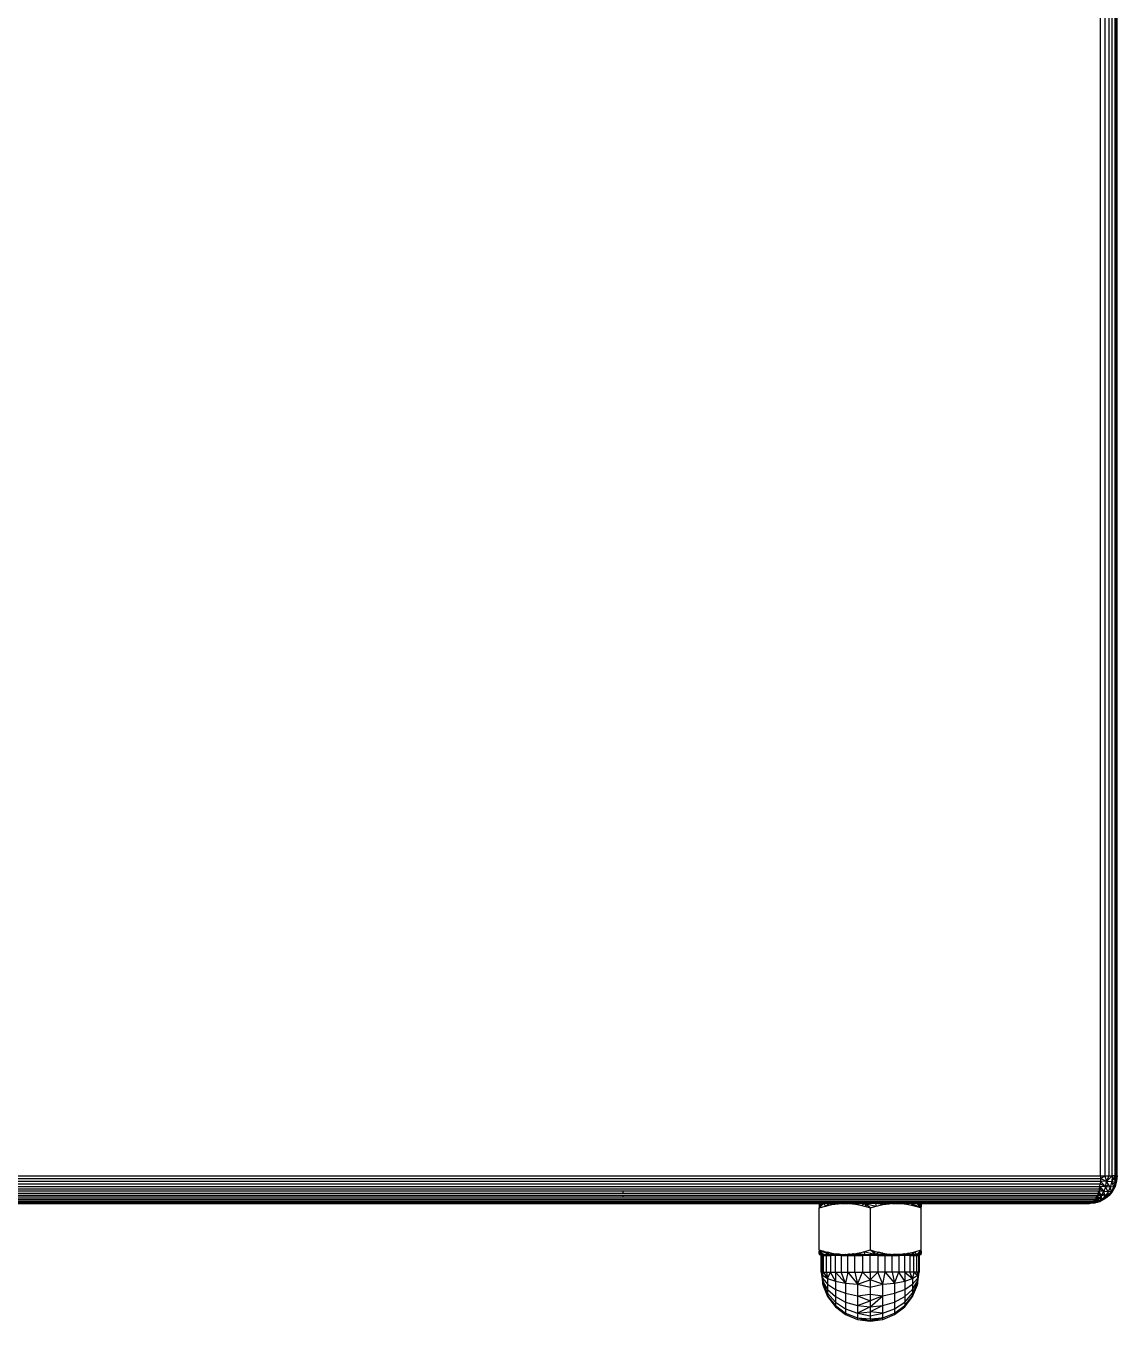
# Model space of a CAD drawing. Header units: millimetres. Extents: x 1918 to 7324, y -1954 to 2054.
# Drawn here: x 5746 to 5949.9, y -615.8 to -373.8 of the extents above; entities that cross this region are included whole.
import ezdxf

# ---------------------------------------------------------------- set-up
doc = ezdxf.new("R2010")
doc.units = ezdxf.units.MM

msp = doc.modelspace()

# ---------------------------------------------------------------- linework, layer by layer
for p, q in [((5946.79, -588.67), (5946.79, -135.34)), ((5947.59, -135.34), (5947.59, -588.67)), ((5948.33, -135.34), (5948.33, -588.67)), ((5948.97, -588.67), (5948.97, -343.5)), ((5949.45, -343.5), (5949.45, -588.67)), ((5949.76, -588.67), (5949.76, -343.5)), ((5949.87, -588.67), (5949.87, -347.6)), ((5552.94, -588.67), (5946.79, -588.67)), ((5552.95, -589.17), (5946.78, -589.17)), ((5552.98, -589.67), (5946.75, -589.67)), ((5553.03, -590.16), (5946.7, -590.16)), ((5946.63, -590.63), (5946.7, -590.16)), ((5946.75, -589.67), (5946.7, -590.16)), ((5947.67, -590.68), (5946.7, -590.16)), ((5946.78, -589.17), (5946.75, -589.67)), ((5947.86, -589.69), (5946.75, -589.67)), ((5946.75, -589.67), (5947.67, -590.68)), ((5946.78, -589.17), (5947.59, -588.67)), ((5946.79, -588.67), (5946.78, -589.17)), ((5947.86, -589.69), (5946.78, -589.17)), ((5946.79, -588.67), (5947.59, -588.67)), ((5947.59, -588.67), (5948.33, -588.67)), ((5947.59, -588.67), (5947.86, -589.69)), ((5947.67, -590.68), (5947.86, -589.69)), ((5947.67, -590.68), (5948.24, -590.24)), ((5948.97, -588.67), (5947.86, -589.69)), ((5948.33, -588.67), (5947.86, -589.69)), ((5948.87, -589.75), (5947.86, -589.69)), ((5948.24, -590.24), (5947.86, -589.69)), ((5948.6, -590.77), (5948.24, -590.24)), ((5948.33, -588.67), (5948.97, -588.67)), ((5948.87, -589.75), (5948.6, -590.77)), ((5948.97, -588.67), (5948.87, -589.75)), ((5949.22, -589.11), (5948.87, -589.75)), ((5948.87, -589.75), (5949.55, -589.69)), ((5949.08, -590.23), (5948.87, -589.75)), ((5949.45, -588.67), (5948.97, -588.67)), ((5949.08, -590.23), (5949.55, -589.69)), ((5949.27, -590.68), (5949.08, -590.23)), ((5949.45, -588.67), (5949.22, -589.11)), ((5949.22, -589.11), (5949.55, -589.69)), ((5949.55, -589.69), (5949.27, -590.68)), ((5949.27, -590.68), (5949.65, -590.16)), ((5949.45, -588.67), (5949.76, -588.67)), ((5949.45, -588.67), (5949.55, -589.69)), ((5949.65, -590.16), (5949.48, -590.63)), ((5949.55, -589.69), (5949.76, -588.67)), ((5949.55, -589.69), (5949.84, -589.17)), ((5949.55, -589.69), (5949.77, -589.67)), ((5949.61, -589.98), (5949.55, -589.69)), ((5949.77, -589.67), (5949.61, -589.98)), ((5949.65, -590.16), (5949.61, -589.98)), ((5949.77, -589.67), (5949.65, -590.16)), ((5949.87, -588.67), (5949.76, -588.67)), ((5949.84, -589.17), (5949.76, -588.67)), ((5949.84, -589.17), (5949.77, -589.67)), ((5949.87, -588.67), (5949.84, -589.17)), ((5553.1, -590.63), (5946.63, -590.63)), ((5553.19, -591.09), (5946.55, -591.09)), ((5857.56, -591.52), (5642.17, -591.52)), ((5857.56, -591.92), (5642.17, -591.92)), ((5857.56, -592.29), (5642.17, -592.29)), ((5857.56, -592.63), (5642.17, -592.63)), ((5857.56, -591.92), (5857.56, -591.52)), ((5946.44, -591.52), (5857.56, -591.52)), ((5946.32, -591.92), (5857.56, -591.92)), ((5857.56, -592.63), (5857.56, -592.29)), ((5946.19, -592.29), (5857.56, -592.29)), ((5946.04, -592.63), (5857.56, -592.63)), ((5945.88, -592.93), (5946.04, -592.63)), ((5946.04, -592.63), (5946.19, -592.29)), ((5946.04, -592.63), (5946.3, -592.55)), ((5946.04, -592.63), (5946.47, -592.97)), ((5946.32, -591.92), (5946.19, -592.29)), ((5946.97, -592.34), (5946.19, -592.29)), ((5946.19, -592.29), (5946.3, -592.55)), ((5946.3, -592.55), (5946.47, -592.97)), ((5946.32, -591.92), (5946.44, -591.52)), ((5946.32, -591.92), (5946.63, -591.81)), ((5946.97, -592.34), (5946.32, -591.92)), ((5946.55, -591.09), (5946.44, -591.52)), ((5947.37, -591.55), (5946.44, -591.52)), ((5946.63, -591.81), (5946.44, -591.52)), ((5946.47, -592.97), (5946.97, -592.34)), ((5946.47, -592.97), (5946.97, -592.74)), ((5946.55, -591.09), (5946.63, -590.63)), ((5946.55, -591.09), (5946.9, -590.96)), ((5946.55, -591.09), (5947.37, -591.55)), ((5947.67, -590.68), (5946.63, -590.63)), ((5946.63, -590.63), (5946.9, -590.96)), ((5946.97, -592.34), (5946.63, -591.81)), ((5946.9, -590.96), (5947.37, -591.55)), ((5946.97, -592.34), (5947.37, -591.55)), ((5946.97, -592.34), (5947.52, -592.03)), ((5947.63, -592.43), (5946.97, -592.34)), ((5946.97, -592.74), (5946.97, -592.34)), ((5947.63, -592.43), (5946.97, -593.04)), ((5946.97, -593.04), (5947.52, -592.72)), ((5946.97, -593.04), (5946.97, -592.74)), ((5947.67, -590.68), (5947.37, -591.55)), ((5948.19, -591.66), (5947.37, -591.55)), ((5947.52, -592.03), (5947.37, -591.55)), ((5947.42, -592.97), (5948.19, -592.34)), ((5948.08, -592.5), (5947.42, -592.97)), ((5947.99, -592.63), (5947.42, -592.97)), ((5947.42, -592.97), (5947.52, -592.72)), ((5947.63, -592.43), (5947.52, -592.03)), ((5947.52, -592.72), (5947.63, -592.43)), ((5947.99, -592.63), (5947.59, -592.93)), ((5948.19, -591.66), (5947.63, -592.43)), ((5947.63, -592.43), (5948.19, -592.02)), ((5948.19, -592.34), (5947.63, -592.43)), ((5948.19, -591.66), (5947.67, -590.68)), ((5948.6, -590.77), (5947.67, -590.68)), ((5948.37, -592.29), (5947.99, -592.63)), ((5947.99, -592.63), (5948.08, -592.5)), ((5948.37, -592.29), (5948.08, -592.5)), ((5948.08, -592.5), (5948.19, -592.34)), ((5948.6, -590.77), (5948.19, -591.66)), ((5948.19, -592.34), (5948.81, -591.55)), ((5948.81, -591.55), (5948.19, -591.66)), ((5948.19, -592.02), (5948.19, -591.66)), ((5948.19, -592.34), (5948.75, -591.77)), ((5948.19, -592.34), (5948.7, -591.92)), ((5948.19, -592.34), (5948.19, -592.02)), ((5948.19, -592.34), (5948.37, -592.29)), ((5948.7, -591.92), (5948.37, -592.29)), ((5949.27, -590.68), (5948.6, -590.77)), ((5948.81, -591.55), (5948.6, -590.77)), ((5949, -591.52), (5948.7, -591.92)), ((5948.7, -591.92), (5948.75, -591.77)), ((5948.75, -591.77), (5949, -591.52)), ((5948.75, -591.77), (5948.81, -591.55)), ((5948.81, -591.55), (5949.27, -590.68)), ((5949.26, -590.93), (5948.81, -591.55)), ((5949.26, -591.09), (5948.81, -591.55)), ((5948.81, -591.55), (5949, -591.52)), ((5949.26, -591.09), (5949, -591.52)), ((5949.48, -590.63), (5949.26, -591.09)), ((5949.48, -590.63), (5949.26, -590.93)), ((5949.26, -590.93), (5949.27, -590.68)), ((5949.26, -591.09), (5949.26, -590.93)), ((5949.27, -590.68), (5949.48, -590.63)), ((5642.17, -592.93), (5857.56, -592.93)), ((5857.56, -593.19), (5642.17, -593.19)), ((5642.17, -593.41), (5857.56, -593.41)), ((5642.17, -593.58), (5857.56, -593.58)), ((5642.17, -593.7), (5857.56, -593.7)), ((5642.17, -593.8), (5857.56, -593.8)), ((5857.56, -593.19), (5857.56, -592.93)), ((5857.56, -592.93), (5945.88, -592.93)), ((5945.71, -593.19), (5857.56, -593.19)), ((5857.56, -593.58), (5857.56, -593.41)), ((5857.56, -593.41), (5945.52, -593.41)), ((5857.56, -593.7), (5857.56, -593.58)), ((5857.56, -593.58), (5945.33, -593.58)), ((5857.56, -593.8), (5857.56, -593.7)), ((5857.56, -593.7), (5945.14, -593.7)), ((5857.56, -593.8), (5894.19, -593.8)), ((5894.19, -593.8), (5894.19, -593.82)), ((5894.4, -593.8), (5894.19, -593.9)), ((5894.4, -593.8), (5894.19, -593.82)), ((5894.4, -593.8), (5894.19, -593.8)), ((5894.4, -593.8), (5894.19, -594.03)), ((5894.4, -593.8), (5894.19, -594.2)), ((5895.01, -593.8), (5894.19, -594.2)), ((5895.01, -593.8), (5894.19, -594.41)), ((5895.01, -593.8), (5894.19, -594.65)), ((5894.19, -593.9), (5894.19, -593.82)), ((5894.19, -593.9), (5894.19, -594.03)), ((5894.19, -594.03), (5894.19, -594.2)), ((5894.19, -594.2), (5894.19, -594.41)), ((5894.19, -594.65), (5895.36, -594.3)), ((5894.19, -594.41), (5894.19, -594.65)), ((5894.19, -602.47), (5894.19, -594.65)), ((5895.01, -593.8), (5894.4, -593.8)), ((5896.01, -593.8), (5895.01, -593.8)), ((5895.01, -593.8), (5895.36, -594.3)), ((5895.36, -594.3), (5896.01, -593.8)), ((5895.36, -594.3), (5896.54, -594.03)), ((5897.34, -593.8), (5896.01, -593.8)), ((5896.54, -594.03), (5896.01, -593.8)), ((5897.34, -593.8), (5896.54, -594.03)), ((5896.54, -594.03), (5897.14, -593.93)), ((5897.34, -593.8), (5897.14, -593.93)), ((5897.14, -593.93), (5897.74, -593.86)), ((5897.34, -593.8), (5897.74, -593.86)), ((5897.85, -593.83), (5897.34, -593.8)), ((5897.74, -593.86), (5897.85, -593.83)), ((5897.85, -593.83), (5897.89, -593.82)), ((5897.85, -593.83), (5897.92, -593.83)), ((5897.89, -593.82), (5897.92, -593.8)), ((5897.92, -593.83), (5897.89, -593.82)), ((5897.92, -593.8), (5898.14, -593.8)), ((5897.92, -593.83), (5898.01, -593.84)), ((5898.01, -593.84), (5898.04, -593.83)), ((5898.14, -593.82), (5898.04, -593.83)), ((5898.14, -593.8), (5898.14, -593.82)), ((5898.22, -593.82), (5898.14, -593.82)), ((5898.22, -593.82), (5898.35, -593.81)), ((5898.35, -593.81), (5898.49, -593.8)), ((5898.49, -593.8), (5899.57, -593.8)), ((5899.68, -593.82), (5899.57, -593.8)), ((5899.68, -593.82), (5899.76, -593.82)), ((5899.76, -593.82), (5899.89, -593.84)), ((5899.96, -593.82), (5899.89, -593.84)), ((5899.96, -593.82), (5900.27, -593.8)), ((5900.16, -593.86), (5899.96, -593.82)), ((5900.27, -593.83), (5900.16, -593.86)), ((5900.44, -593.89), (5900.16, -593.86)), ((5900.27, -593.8), (5900.5, -593.82)), ((5900.27, -593.83), (5900.5, -593.82)), ((5900.44, -593.89), (5900.56, -593.9)), ((5900.5, -593.82), (5900.74, -593.81)), ((5900.74, -593.81), (5900.56, -593.9)), ((5900.56, -593.9), (5901.36, -594.03)), ((5900.77, -593.8), (5900.74, -593.81)), ((5902.72, -593.8), (5900.77, -593.8)), ((5900.77, -593.8), (5901.36, -594.03)), ((5900.77, -593.8), (5901.49, -594)), ((5901.36, -594.03), (5901.49, -594)), ((5901.36, -594.03), (5902.15, -594.2)), ((5901.49, -594), (5902.15, -594.2)), ((5902.72, -593.8), (5902.15, -594.2)), ((5902.15, -594.2), (5902.93, -594.4)), ((5904.71, -593.8), (5902.72, -593.8)), ((5903.71, -594.65), (5902.72, -593.8)), ((5902.72, -593.8), (5904.88, -594.3)), ((5902.72, -593.8), (5902.93, -594.4)), ((5902.93, -594.4), (5903.71, -594.65)), ((5903.71, -594.65), (5904.88, -594.3)), ((5903.71, -594.65), (5903.71, -602.47)), ((5904.71, -593.8), (5904.88, -594.3)), ((5906.07, -594.03), (5904.71, -593.8)), ((5906.63, -593.81), (5904.71, -593.8)), ((5904.88, -594.3), (5906.07, -594.03)), ((5906.07, -594.03), (5906.63, -593.81)), ((5906.07, -594.03), (5906.66, -593.93)), ((5906.63, -593.81), (5906.66, -593.81)), ((5906.66, -593.81), (5906.66, -593.93)), ((5906.93, -593.82), (5906.66, -593.81)), ((5906.66, -593.93), (5907.26, -593.86)), ((5906.93, -593.82), (5907.16, -593.8)), ((5906.93, -593.82), (5907.16, -593.83)), ((5907.16, -593.8), (5907.42, -593.82)), ((5907.16, -593.83), (5907.26, -593.86)), ((5907.26, -593.86), (5907.42, -593.82)), ((5907.42, -593.82), (5907.54, -593.84)), ((5907.6, -593.82), (5907.54, -593.84)), ((5907.67, -593.82), (5907.6, -593.82)), ((5907.75, -593.82), (5907.67, -593.82)), ((5907.75, -593.82), (5907.81, -593.8)), ((5907.81, -593.8), (5907.86, -593.8)), ((5907.86, -593.8), (5908.94, -593.8)), ((5908.94, -593.8), (5909.08, -593.81)), ((5909.08, -593.81), (5909.14, -593.82)), ((5909.14, -593.82), (5909.28, -593.82)), ((5909.5, -593.8), (5909.28, -593.82)), ((5909.28, -593.82), (5909.29, -593.8)), ((5909.28, -593.82), (5910.09, -593.9)), ((5909.29, -593.8), (5909.5, -593.8)), ((5909.5, -593.8), (5909.54, -593.81)), ((5910.09, -593.8), (5909.54, -593.81)), ((5910.88, -594.03), (5910.09, -593.8)), ((5911.42, -593.8), (5910.09, -593.8)), ((5910.09, -593.8), (5910.09, -593.9)), ((5910.09, -593.8), (5910.93, -594.01)), ((5910.09, -593.9), (5910.88, -594.03)), ((5910.88, -594.03), (5910.93, -594.01)), ((5910.88, -594.03), (5911.67, -594.19)), ((5910.93, -594.01), (5911.67, -594.19)), ((5912.42, -593.8), (5911.42, -593.8)), ((5911.42, -593.8), (5911.67, -594.19)), ((5911.42, -593.8), (5912.46, -594.4)), ((5913.24, -594.65), (5911.42, -593.8)), ((5911.67, -594.19), (5912.46, -594.4)), ((5913.03, -593.8), (5912.42, -593.8)), ((5912.42, -593.8), (5913.24, -594.2)), ((5913.24, -594.65), (5912.42, -593.8)), ((5912.42, -593.8), (5913.24, -594.41)), ((5913.14, -594), (5912.42, -593.8)), ((5912.46, -594.4), (5913.24, -594.65)), ((5913.24, -593.8), (5913.03, -593.8)), ((5913.03, -593.8), (5913.24, -593.82)), ((5913.03, -593.8), (5913.24, -593.9)), ((5913.24, -594.03), (5913.03, -593.8)), ((5913.14, -594), (5913.24, -594.2)), ((5913.24, -594.03), (5913.14, -594)), ((5913.24, -593.82), (5913.24, -593.8)), ((5913.24, -593.8), (5944.74, -593.8)), ((5913.24, -593.82), (5913.24, -593.9)), ((5913.24, -594.03), (5913.24, -593.9)), ((5913.24, -594.03), (5913.24, -594.2)), ((5913.24, -594.2), (5913.24, -594.41)), ((5913.24, -594.65), (5913.24, -594.41)), ((5913.24, -602.47), (5913.24, -594.65)), ((5944.74, -593.8), (5944.84, -593.77)), ((5944.94, -593.77), (5944.84, -593.77)), ((5944.97, -593.76), (5944.94, -593.77)), ((5945.34, -593.7), (5944.97, -593.76)), ((5944.97, -593.76), (5945.14, -593.7)), ((5945.24, -593.77), (5944.97, -593.76)), ((5945.14, -593.7), (5945.33, -593.58)), ((5945.14, -593.7), (5945.34, -593.7)), ((5945.51, -593.71), (5945.24, -593.77)), ((5945.33, -593.58), (5945.52, -593.41)), ((5945.33, -593.58), (5945.93, -593.43)), ((5945.34, -593.7), (5945.33, -593.58)), ((5945.34, -593.7), (5945.93, -593.43)), ((5945.34, -593.7), (5945.64, -593.63)), ((5945.34, -593.7), (5945.51, -593.71)), ((5946.26, -593.46), (5945.51, -593.71)), ((5945.51, -593.71), (5945.91, -593.61)), ((5945.51, -593.71), (5945.64, -593.63)), ((5945.51, -593.71), (5945.67, -593.7)), ((5945.52, -593.41), (5945.71, -593.19)), ((5945.52, -593.41), (5945.93, -593.43)), ((5945.64, -593.63), (5945.93, -593.43)), ((5945.64, -593.63), (5946.26, -593.46)), ((5945.67, -593.7), (5945.74, -593.7)), ((5945.88, -592.93), (5945.71, -593.19)), ((5945.71, -593.19), (5945.93, -593.43)), ((5946.58, -593.43), (5945.74, -593.7)), ((5946.23, -593.58), (5945.74, -593.7)), ((5945.74, -593.7), (5945.91, -593.61)), ((5945.88, -592.93), (5946.47, -592.97)), ((5945.88, -592.93), (5945.9, -593.14)), ((5946.47, -592.97), (5945.9, -593.14)), ((5945.9, -593.14), (5945.93, -593.43)), ((5945.91, -593.61), (5946.58, -593.43)), ((5945.91, -593.61), (5946.26, -593.46)), ((5945.93, -593.43), (5946.47, -592.97)), ((5945.93, -593.43), (5946.34, -593.27)), ((5945.93, -593.43), (5946.26, -593.46)), ((5946.23, -593.58), (5946.58, -593.43)), ((5946.97, -593.04), (5946.26, -593.46)), ((5946.26, -593.46), (5946.76, -593.25)), ((5946.26, -593.46), (5946.34, -593.27)), ((5946.26, -593.46), (5946.58, -593.43)), ((5946.34, -593.27), (5946.47, -592.97)), ((5946.97, -593.04), (5946.47, -592.97)), ((5947.42, -592.97), (5946.58, -593.43)), ((5947.3, -593.07), (5946.58, -593.43)), ((5947.16, -593.19), (5946.58, -593.43)), ((5946.58, -593.43), (5946.76, -593.25)), ((5946.58, -593.43), (5946.7, -593.41)), ((5947.16, -593.19), (5946.7, -593.41)), ((5946.76, -593.25), (5947.42, -592.97)), ((5946.76, -593.25), (5946.97, -593.04)), ((5946.97, -593.04), (5947.42, -592.97)), ((5947.59, -592.93), (5947.16, -593.19)), ((5947.3, -593.07), (5947.16, -593.19)), ((5947.59, -592.93), (5947.3, -593.07)), ((5947.42, -592.97), (5947.3, -593.07)), ((5947.42, -592.97), (5947.59, -592.93)), ((5894.19, -602.47), (5894.19, -602.72)), ((5895.01, -603.32), (5894.19, -602.47)), ((5894.19, -602.47), (5896.01, -603.32)), ((5894.19, -602.47), (5894.97, -602.72)), ((5895.01, -603.32), (5894.19, -602.72)), ((5894.19, -602.92), (5894.19, -602.72)), ((5895.01, -603.32), (5894.19, -602.92)), ((5894.19, -603.1), (5894.19, -602.92)), ((5894.19, -603.1), (5894.19, -603.22)), ((5894.41, -603.33), (5894.19, -603.1)), ((5894.19, -603.1), (5895.01, -603.32)), ((5894.19, -603.22), (5894.19, -603.3)), ((5894.41, -603.33), (5894.19, -603.22)), ((5894.19, -603.3), (5894.19, -603.32)), ((5894.41, -603.33), (5894.19, -603.3)), ((5894.19, -603.32), (5894.41, -603.33)), ((5894.45, -603.32), (5894.41, -603.33)), ((5894.45, -603.32), (5894.5, -603.38)), ((5894.45, -603.32), (5894.49, -603.32)), ((5894.55, -603.33), (5894.49, -603.32)), ((5894.5, -603.38), (5894.82, -603.38)), ((5894.5, -603.38), (5894.53, -603.42)), ((5894.5, -603.38), (5894.84, -603.41)), ((5894.53, -603.42), (5894.84, -603.41)), ((5894.53, -603.42), (5894.86, -603.45)), ((5894.53, -603.42), (5894.55, -603.47)), ((5894.55, -603.33), (5894.69, -603.33)), ((5894.55, -603.47), (5894.86, -603.45)), ((5894.55, -603.47), (5894.57, -603.5)), ((5894.55, -606.62), (5894.57, -603.5)), ((5894.67, -606.62), (5894.57, -603.5)), ((5894.67, -603.5), (5894.57, -603.5)), ((5894.67, -603.5), (5894.7, -603.49)), ((5894.67, -603.5), (5894.67, -606.62)), ((5894.69, -603.33), (5894.74, -603.33)), ((5894.86, -603.45), (5894.7, -603.49)), ((5894.7, -603.49), (5895, -603.5)), ((5894.78, -603.35), (5894.74, -603.33)), ((5894.83, -603.32), (5894.78, -603.35)), ((5894.82, -603.38), (5894.78, -603.35)), ((5895.74, -603.38), (5894.82, -603.38)), ((5894.84, -603.41), (5894.82, -603.38)), ((5894.83, -603.32), (5895.01, -603.32)), ((5895.76, -603.41), (5894.84, -603.41)), ((5894.86, -603.45), (5894.84, -603.41)), ((5894.86, -603.45), (5895.78, -603.45)), ((5894.86, -603.45), (5895.57, -603.5)), ((5895, -603.5), (5894.86, -603.45)), ((5896.01, -603.32), (5894.97, -602.72)), ((5894.97, -602.72), (5895.75, -602.93)), ((5895, -606.62), (5895, -603.5)), ((5895.1, -603.5), (5895, -603.5)), ((5895.01, -603.32), (5895.61, -603.32)), ((5895.1, -603.5), (5895.57, -603.5)), ((5895.55, -606.62), (5895.57, -603.5)), ((5895.57, -603.5), (5895.78, -603.45)), ((5895.57, -603.5), (5896.3, -603.5)), ((5895.61, -603.32), (5895.67, -603.33)), ((5895.7, -603.35), (5895.67, -603.33)), ((5895.7, -603.35), (5896.01, -603.32)), ((5895.74, -603.38), (5895.7, -603.35)), ((5897.2, -603.38), (5895.74, -603.38)), ((5895.76, -603.41), (5895.74, -603.38)), ((5895.75, -602.93), (5896.54, -603.09)), ((5897.34, -603.32), (5895.75, -602.93)), ((5896.01, -603.32), (5895.75, -602.93)), ((5895.76, -603.41), (5897.22, -603.41)), ((5895.78, -603.45), (5895.76, -603.41)), ((5895.78, -603.45), (5897.23, -603.45)), ((5896.3, -603.5), (5895.78, -603.45)), ((5895.78, -603.45), (5896.67, -603.48)), ((5896.01, -603.32), (5896.16, -603.32)), ((5896.55, -603.33), (5896.16, -603.32)), ((5896.3, -603.5), (5896.67, -603.48)), ((5896.3, -603.5), (5896.3, -606.62)), ((5896.54, -603.09), (5897.34, -603.32)), ((5896.54, -603.09), (5897.34, -603.22)), ((5896.55, -603.33), (5897.11, -603.32)), ((5896.67, -603.48), (5897.23, -603.45)), ((5896.67, -603.48), (5897.24, -603.5)), ((5897.14, -603.33), (5897.11, -603.32)), ((5897.17, -603.35), (5897.14, -603.33)), ((5897.17, -603.35), (5897.34, -603.32)), ((5897.2, -603.38), (5897.17, -603.35)), ((5897.2, -603.38), (5899.11, -603.38)), ((5897.22, -603.41), (5897.2, -603.38)), ((5899.12, -603.41), (5897.22, -603.41)), ((5897.23, -603.45), (5897.22, -603.41)), ((5897.23, -603.45), (5899.13, -603.45)), ((5897.24, -603.5), (5897.23, -603.45)), ((5897.93, -603.48), (5897.23, -603.45)), ((5897.24, -603.5), (5897.93, -603.48)), ((5897.24, -606.62), (5897.24, -603.5)), ((5897.34, -603.32), (5897.34, -603.22)), ((5897.34, -603.22), (5897.46, -603.23)), ((5897.34, -603.32), (5897.74, -603.26)), ((5897.34, -603.32), (5898.01, -603.28)), ((5897.34, -603.32), (5898.23, -603.32)), ((5897.74, -603.26), (5897.46, -603.23)), ((5898.01, -603.28), (5897.74, -603.26)), ((5899.13, -603.45), (5897.93, -603.48)), ((5898.33, -603.5), (5897.93, -603.48)), ((5898.01, -603.28), (5898.14, -603.3)), ((5898.14, -603.3), (5898.23, -603.32)), ((5898.23, -603.32), (5898.95, -603.32)), ((5898.33, -603.5), (5899.13, -603.45)), ((5898.33, -603.5), (5898.33, -606.62)), ((5898.33, -603.5), (5899.56, -603.5)), ((5898.95, -603.32), (5899.07, -603.33)), ((5899.09, -603.35), (5899.07, -603.33)), ((5899.09, -603.35), (5899.48, -603.32)), ((5899.11, -603.38), (5899.09, -603.35)), ((5901.33, -603.38), (5899.11, -603.38)), ((5899.12, -603.41), (5899.11, -603.38)), ((5899.12, -603.41), (5901.34, -603.41)), ((5899.13, -603.45), (5899.12, -603.41)), ((5899.13, -603.45), (5901.34, -603.45)), ((5899.56, -603.5), (5899.13, -603.45)), ((5899.56, -603.31), (5899.48, -603.32)), ((5899.68, -603.3), (5899.56, -603.31)), ((5899.56, -606.62), (5899.56, -603.5)), ((5899.56, -603.5), (5900.88, -603.5)), ((5899.76, -603.3), (5899.68, -603.3)), ((5899.89, -603.28), (5899.76, -603.3)), ((5899.89, -603.28), (5900.16, -603.26)), ((5900.77, -603.32), (5899.89, -603.28)), ((5900.16, -603.26), (5900.44, -603.23)), ((5900.77, -603.32), (5900.16, -603.26)), ((5900.56, -603.22), (5900.44, -603.23)), ((5900.64, -603.21), (5900.56, -603.22)), ((5900.77, -603.32), (5900.56, -603.22)), ((5900.64, -603.21), (5900.76, -603.19)), ((5900.76, -603.19), (5901.36, -603.09)), ((5900.77, -603.32), (5900.76, -603.19)), ((5900.77, -603.32), (5900.83, -603.32)), ((5900.83, -603.32), (5901.36, -603.09)), ((5901.31, -603.33), (5900.83, -603.32)), ((5900.88, -603.5), (5901.34, -603.45)), ((5900.88, -606.62), (5900.88, -603.5)), ((5900.88, -603.5), (5902.28, -603.5)), ((5902.25, -603.32), (5901.31, -603.33)), ((5901.33, -603.38), (5901.31, -603.33)), ((5903.71, -603.38), (5901.33, -603.38)), ((5901.34, -603.41), (5901.33, -603.38)), ((5901.34, -603.41), (5903.71, -603.41)), ((5901.34, -603.45), (5901.34, -603.41)), ((5901.34, -603.45), (5903.71, -603.45)), ((5902.28, -603.5), (5901.34, -603.45)), ((5901.34, -603.45), (5902.82, -603.48)), ((5901.36, -603.09), (5902.54, -602.82)), ((5901.36, -603.09), (5902.72, -603.32)), ((5902.25, -603.32), (5902.72, -603.32)), ((5902.28, -603.5), (5902.82, -603.48)), ((5902.28, -603.5), (5902.28, -606.62)), ((5902.54, -602.82), (5903.71, -602.47)), ((5902.54, -602.82), (5902.72, -603.32)), ((5904.62, -603.33), (5902.54, -602.82)), ((5902.72, -603.32), (5903.71, -603.35)), ((5902.82, -603.48), (5903.71, -603.45)), ((5902.82, -603.48), (5903.71, -603.5)), ((5904.71, -603.32), (5903.71, -602.47)), ((5903.71, -602.47), (5904.49, -602.72)), ((5904.62, -603.33), (5903.71, -603.35)), ((5903.71, -603.38), (5903.71, -603.35)), ((5906.1, -603.38), (5903.71, -603.38)), ((5903.71, -603.41), (5903.71, -603.38)), ((5903.71, -603.41), (5906.09, -603.41)), ((5903.71, -603.45), (5903.71, -603.41)), ((5903.71, -603.45), (5906.09, -603.45)), ((5903.71, -603.5), (5903.71, -603.45)), ((5904.61, -603.48), (5903.71, -603.45)), ((5903.71, -603.5), (5904.61, -603.48)), ((5903.71, -606.62), (5903.71, -603.5)), ((5904.71, -603.32), (5904.49, -602.72)), ((5904.49, -602.72), (5905.28, -602.92)), ((5906.09, -603.45), (5904.61, -603.48)), ((5905.15, -603.5), (5904.61, -603.48)), ((5904.71, -603.32), (5904.62, -603.33)), ((5904.71, -603.32), (5905.28, -602.92)), ((5904.71, -603.32), (5904.99, -603.32)), ((5904.99, -603.32), (5905.17, -603.32)), ((5905.15, -603.5), (5906.09, -603.45)), ((5905.15, -603.5), (5905.15, -606.62)), ((5905.15, -603.5), (5906.54, -603.5)), ((5906.12, -603.33), (5905.17, -603.32)), ((5905.28, -602.92), (5906.07, -603.09)), ((5905.94, -603.12), (5905.28, -602.92)), ((5906.07, -603.09), (5905.94, -603.12)), ((5906.55, -603.32), (5905.94, -603.12)), ((5906.07, -603.09), (5906.87, -603.22)), ((5906.07, -603.09), (5906.55, -603.32)), ((5906.09, -603.41), (5906.1, -603.38)), ((5908.31, -603.41), (5906.09, -603.41)), ((5906.09, -603.45), (5906.09, -603.41)), ((5906.09, -603.45), (5908.3, -603.45)), ((5906.54, -603.5), (5906.09, -603.45)), ((5906.1, -603.38), (5906.12, -603.33)), ((5908.32, -603.37), (5906.1, -603.38)), ((5906.12, -603.33), (5906.24, -603.33)), ((5906.55, -603.32), (5906.24, -603.33)), ((5906.54, -606.62), (5906.54, -603.5)), ((5906.54, -603.5), (5907.87, -603.5)), ((5906.6, -603.32), (5906.55, -603.32)), ((5906.6, -603.32), (5906.66, -603.32)), ((5906.66, -603.32), (5906.87, -603.22)), ((5906.66, -603.32), (5907.67, -603.3)), ((5906.66, -603.32), (5907.95, -603.32)), ((5906.87, -603.22), (5907.67, -603.3)), ((5907.67, -603.3), (5907.95, -603.32)), ((5907.87, -603.5), (5908.3, -603.45)), ((5907.87, -606.62), (5907.87, -603.5)), ((5907.87, -603.5), (5909.1, -603.5)), ((5908.34, -603.35), (5907.95, -603.32)), ((5908.3, -603.45), (5908.31, -603.41)), ((5908.3, -603.45), (5910.19, -603.45)), ((5909.1, -603.5), (5908.3, -603.45)), ((5908.3, -603.45), (5909.5, -603.48)), ((5908.31, -603.41), (5908.32, -603.37)), ((5910.21, -603.41), (5908.31, -603.41)), ((5908.32, -603.37), (5908.34, -603.35)), ((5910.23, -603.37), (5908.32, -603.37)), ((5908.34, -603.35), (5908.36, -603.33)), ((5908.48, -603.32), (5908.36, -603.33)), ((5908.48, -603.32), (5909.08, -603.31)), ((5909.08, -603.31), (5909.2, -603.32)), ((5909.1, -603.5), (5909.5, -603.48)), ((5909.1, -603.5), (5909.1, -606.62)), ((5909.2, -603.32), (5909.69, -603.26)), ((5909.2, -603.32), (5909.6, -603.33)), ((5909.5, -603.48), (5910.19, -603.45)), ((5909.5, -603.48), (5910.19, -603.5)), ((5909.6, -603.33), (5910.09, -603.32)), ((5909.69, -603.26), (5909.96, -603.23)), ((5910.09, -603.32), (5909.69, -603.26)), ((5910.09, -603.22), (5909.96, -603.23)), ((5910.89, -603.09), (5910.09, -603.32)), ((5910.09, -603.32), (5910.29, -603.19)), ((5910.17, -603.21), (5910.09, -603.22)), ((5910.09, -603.32), (5910.09, -603.22)), ((5910.09, -603.32), (5910.25, -603.35)), ((5910.17, -603.21), (5910.29, -603.19)), ((5910.19, -603.45), (5910.21, -603.41)), ((5910.19, -603.45), (5911.65, -603.45)), ((5910.19, -603.5), (5910.19, -603.45)), ((5910.76, -603.48), (5910.19, -603.45)), ((5910.19, -603.5), (5910.76, -603.48)), ((5910.19, -606.62), (5910.19, -603.5)), ((5910.21, -603.41), (5910.23, -603.37)), ((5911.67, -603.41), (5910.21, -603.41)), ((5910.23, -603.37), (5910.25, -603.35)), ((5910.23, -603.37), (5911.69, -603.37)), ((5910.25, -603.35), (5910.31, -603.32)), ((5910.25, -603.35), (5910.28, -603.33)), ((5910.28, -603.33), (5910.31, -603.32)), ((5910.29, -603.19), (5910.89, -603.09)), ((5910.88, -603.33), (5910.31, -603.32)), ((5911.65, -603.45), (5910.76, -603.48)), ((5911.12, -603.5), (5910.76, -603.48)), ((5911.27, -603.32), (5910.88, -603.33)), ((5910.89, -603.09), (5912.07, -602.82)), ((5910.89, -603.09), (5911.42, -603.32)), ((5911.12, -603.5), (5911.65, -603.45)), ((5911.12, -603.5), (5911.12, -606.62)), ((5911.12, -603.5), (5911.88, -603.5)), ((5911.42, -603.32), (5911.27, -603.32)), ((5911.42, -603.32), (5912.07, -602.82)), ((5911.42, -603.32), (5911.72, -603.35)), ((5911.65, -603.45), (5911.67, -603.41)), ((5911.65, -603.45), (5912.57, -603.45)), ((5911.88, -603.5), (5911.65, -603.45)), ((5911.67, -603.41), (5911.69, -603.37)), ((5912.58, -603.41), (5911.67, -603.41)), ((5911.69, -603.37), (5911.72, -603.35)), ((5911.69, -603.37), (5912.61, -603.37)), ((5911.72, -603.35), (5911.76, -603.33)), ((5912.03, -603.32), (5911.76, -603.33)), ((5911.88, -606.62), (5911.88, -603.5)), ((5911.88, -603.5), (5912.43, -603.5)), ((5912.03, -603.32), (5912.42, -603.32)), ((5912.07, -602.82), (5913.24, -602.47)), ((5912.42, -603.32), (5912.07, -602.82)), ((5913.24, -602.47), (5912.42, -603.32)), ((5912.42, -603.32), (5913.24, -602.72)), ((5912.42, -603.32), (5913.24, -602.92)), ((5912.42, -603.32), (5912.59, -603.32)), ((5912.43, -603.5), (5912.57, -603.45)), ((5912.43, -606.62), (5912.43, -603.5)), ((5912.43, -603.5), (5912.76, -603.5)), ((5912.57, -603.45), (5912.58, -603.41)), ((5912.89, -603.42), (5912.57, -603.45)), ((5912.76, -603.5), (5912.57, -603.45)), ((5912.88, -603.47), (5912.57, -603.45)), ((5912.58, -603.41), (5912.61, -603.37)), ((5912.92, -603.37), (5912.58, -603.41)), ((5912.89, -603.42), (5912.58, -603.41)), ((5912.65, -603.35), (5912.59, -603.32)), ((5912.61, -603.37), (5912.65, -603.35)), ((5912.61, -603.37), (5912.92, -603.37)), ((5912.65, -603.35), (5912.69, -603.33)), ((5912.93, -603.32), (5912.69, -603.33)), ((5912.92, -603.37), (5912.69, -603.33)), ((5912.76, -603.5), (5912.88, -603.47)), ((5912.76, -603.5), (5912.76, -606.62)), ((5912.88, -603.47), (5912.87, -606.62)), ((5912.88, -603.47), (5912.89, -603.42)), ((5912.89, -603.42), (5912.92, -603.37)), ((5912.92, -603.37), (5913, -603.33)), ((5913, -603.33), (5912.93, -603.32)), ((5913, -603.33), (5913.05, -603.32)), ((5913.05, -603.32), (5913.24, -602.92)), ((5913.24, -603.09), (5913.05, -603.32)), ((5913.05, -603.32), (5913.24, -603.22)), ((5913.05, -603.32), (5913.24, -603.3)), ((5913.05, -603.32), (5913.24, -603.32)), ((5913.24, -602.72), (5913.24, -602.47)), ((5913.24, -602.72), (5913.24, -602.92)), ((5913.24, -602.92), (5913.24, -603.09)), ((5913.24, -603.22), (5913.24, -603.09)), ((5913.24, -603.3), (5913.24, -603.22)), ((5913.24, -603.32), (5913.24, -603.3)), ((5894.55, -606.62), (5894.87, -608.91)), ((5894.55, -606.62), (5894.87, -608.67)), ((5894.55, -606.62), (5894.87, -608.3)), ((5894.55, -606.62), (5894.87, -607.81)), ((5894.55, -606.62), (5894.87, -607.23)), ((5894.55, -606.62), (5894.67, -606.62)), ((5894.67, -606.62), (5895, -606.62)), ((5894.87, -607.23), (5894.67, -606.62)), ((5894.87, -607.23), (5895, -606.62)), ((5894.87, -607.81), (5894.87, -607.23)), ((5894.87, -607.23), (5895.78, -607.81)), ((5895, -606.62), (5895.78, -607.81)), ((5895, -606.62), (5895.55, -606.62)), ((5895.55, -606.62), (5895.78, -607.81)), ((5895.55, -606.62), (5896.3, -606.62)), ((5895.78, -607.81), (5896.3, -606.62)), ((5896.3, -606.62), (5897.24, -606.62)), ((5897.24, -608.3), (5896.3, -606.62)), ((5897.24, -606.62), (5897.24, -608.3)), ((5897.24, -606.62), (5899.13, -608.67)), ((5897.24, -606.62), (5898.33, -606.62)), ((5898.33, -606.62), (5899.56, -606.62)), ((5899.13, -608.67), (5898.33, -606.62)), ((5899.56, -606.62), (5899.13, -608.67)), ((5899.56, -606.62), (5901.34, -608.91)), ((5899.56, -606.62), (5900.88, -606.62)), ((5900.88, -606.62), (5901.34, -608.91)), ((5900.88, -606.62), (5902.28, -606.62)), ((5901.34, -608.91), (5902.28, -606.62)), ((5902.28, -606.62), (5903.71, -608.05)), ((5902.28, -606.62), (5903.71, -606.62)), ((5903.71, -606.62), (5903.71, -608.05)), ((5905.15, -606.62), (5903.71, -606.62)), ((5903.71, -608.05), (5905.15, -606.62)), ((5906.54, -606.62), (5905.15, -606.62)), ((5906.08, -608.91), (5905.15, -606.62)), ((5906.08, -608.91), (5906.54, -606.62)), ((5907.87, -606.62), (5906.54, -606.62)), ((5906.54, -606.62), (5908.29, -608.67)), ((5909.1, -606.62), (5907.87, -606.62)), ((5907.87, -606.62), (5908.29, -608.67)), ((5908.29, -608.67), (5909.1, -606.62)), ((5910.19, -606.62), (5909.1, -606.62)), ((5910.19, -608.3), (5909.1, -606.62)), ((5911.12, -606.62), (5910.19, -606.62)), ((5910.19, -606.62), (5910.19, -608.3)), ((5910.19, -606.62), (5911.65, -607.81)), ((5911.88, -606.62), (5911.12, -606.62)), ((5911.65, -607.81), (5911.12, -606.62)), ((5911.88, -606.62), (5911.65, -607.81)), ((5911.65, -607.81), (5912.56, -607.23)), ((5912.43, -606.62), (5911.88, -606.62)), ((5911.88, -606.62), (5912.56, -607.23)), ((5912.76, -606.62), (5912.43, -606.62)), ((5912.43, -606.62), (5912.56, -607.23)), ((5912.56, -608.91), (5912.87, -606.62)), ((5912.56, -608.67), (5912.87, -606.62)), ((5912.56, -608.3), (5912.87, -606.62)), ((5912.56, -607.81), (5912.87, -606.62)), ((5912.56, -607.23), (5912.87, -606.62)), ((5912.56, -607.23), (5912.76, -606.62)), ((5912.56, -607.23), (5912.56, -607.81)), ((5912.87, -606.62), (5912.76, -606.62)), ((5894.87, -608.3), (5894.87, -607.81)), ((5894.87, -607.81), (5895.78, -608.91)), ((5894.87, -608.67), (5894.87, -608.3)), ((5894.87, -608.3), (5895.78, -609.86)), ((5894.87, -608.91), (5894.87, -608.67)), ((5894.87, -608.67), (5895.78, -610.59)), ((5894.87, -608.91), (5894.87, -608.99)), ((5894.87, -608.91), (5895.78, -611.04)), ((5894.87, -608.99), (5895.78, -611.2)), ((5895.78, -607.81), (5895.78, -608.91)), ((5895.78, -607.81), (5897.24, -608.3)), ((5895.78, -608.91), (5895.78, -609.86)), ((5895.78, -608.91), (5897.24, -609.86)), ((5897.24, -608.3), (5897.24, -609.86)), ((5897.24, -608.3), (5899.13, -608.67)), ((5899.13, -608.67), (5899.13, -610.59)), ((5899.13, -608.67), (5901.34, -608.91)), ((5901.34, -608.91), (5903.71, -608.05)), ((5901.34, -608.91), (5901.34, -611.04)), ((5901.34, -608.91), (5903.71, -609.45)), ((5903.71, -608.05), (5903.71, -609.45)), ((5906.08, -608.91), (5903.71, -608.05)), ((5903.71, -609.45), (5906.08, -608.91)), ((5903.71, -609.45), (5903.71, -610.78)), ((5906.08, -608.91), (5908.29, -608.67)), ((5906.08, -611.04), (5906.08, -608.91)), ((5908.29, -608.67), (5910.19, -608.3)), ((5908.29, -608.67), (5908.29, -610.59)), ((5910.19, -608.3), (5911.65, -607.81)), ((5910.19, -608.3), (5910.19, -609.86)), ((5910.19, -609.86), (5911.65, -608.91)), ((5911.65, -607.81), (5911.65, -608.91)), ((5911.65, -608.91), (5912.56, -607.81)), ((5911.65, -609.86), (5912.56, -608.3)), ((5911.65, -610.59), (5912.56, -608.67)), ((5911.65, -608.91), (5911.65, -609.86)), ((5911.65, -611.04), (5912.56, -608.91)), ((5911.65, -611.2), (5912.56, -608.99)), ((5912.56, -607.81), (5912.56, -608.3)), ((5912.56, -608.3), (5912.56, -608.67)), ((5912.56, -608.67), (5912.56, -608.91)), ((5912.56, -608.99), (5912.56, -608.91)), ((5895.78, -609.86), (5895.78, -610.59)), ((5895.78, -609.86), (5897.24, -611.2)), ((5895.78, -610.59), (5895.78, -611.04)), ((5895.78, -610.59), (5897.24, -612.23)), ((5895.78, -611.04), (5895.78, -611.2)), ((5895.78, -611.04), (5897.24, -612.88)), ((5895.78, -611.2), (5897.24, -613.1)), ((5897.24, -609.86), (5897.24, -611.2)), ((5897.24, -609.86), (5899.13, -610.59)), ((5897.24, -611.2), (5897.24, -612.23)), ((5897.24, -611.2), (5899.13, -612.23)), ((5899.13, -610.59), (5899.13, -612.23)), ((5899.13, -610.59), (5901.34, -611.04)), ((5901.34, -611.04), (5903.71, -610.78)), ((5901.34, -611.04), (5901.34, -612.88)), ((5901.34, -611.04), (5903.71, -612)), ((5901.34, -612.88), (5903.71, -612)), ((5903.71, -610.78), (5903.71, -612)), ((5903.71, -610.78), (5906.08, -611.04)), ((5906.08, -611.04), (5903.71, -612)), ((5903.71, -613.1), (5906.08, -611.04)), ((5903.71, -612), (5903.71, -613.1)), ((5906.08, -611.04), (5908.29, -610.59)), ((5906.08, -612.88), (5906.08, -611.04)), ((5908.29, -610.59), (5910.19, -609.86)), ((5908.29, -610.59), (5908.29, -612.23)), ((5908.29, -612.23), (5910.19, -611.2)), ((5910.19, -609.86), (5910.19, -611.2)), ((5910.19, -611.2), (5911.65, -609.86)), ((5910.19, -612.23), (5911.65, -610.59)), ((5910.19, -612.88), (5911.65, -611.04)), ((5910.19, -611.2), (5910.19, -612.23)), ((5910.19, -613.1), (5911.65, -611.2)), ((5911.65, -609.86), (5911.65, -610.59)), ((5911.65, -610.59), (5911.65, -611.04)), ((5911.65, -611.04), (5911.65, -611.2)), ((5897.24, -612.23), (5897.24, -612.88)), ((5897.24, -612.23), (5899.13, -613.49)), ((5897.24, -612.88), (5897.24, -613.1)), ((5897.24, -612.88), (5899.13, -614.28)), ((5897.24, -613.1), (5899.13, -614.55)), ((5899.13, -612.23), (5899.13, -613.49)), ((5899.13, -612.23), (5901.34, -612.88)), ((5899.13, -613.49), (5899.13, -614.28)), ((5899.13, -613.49), (5901.34, -614.28)), ((5899.13, -614.28), (5899.13, -614.55)), ((5899.13, -614.28), (5901.34, -615.17)), ((5901.34, -612.88), (5901.34, -614.28)), ((5901.34, -612.88), (5903.71, -613.1)), ((5903.71, -613.1), (5901.34, -614.28)), ((5901.34, -614.28), (5903.71, -614.03)), ((5901.34, -614.28), (5901.34, -615.17)), ((5901.34, -614.28), (5903.71, -614.78)), ((5903.71, -613.1), (5906.08, -612.88)), ((5906.08, -612.88), (5903.71, -614.03)), ((5903.71, -613.1), (5903.71, -614.03)), ((5903.71, -614.03), (5903.71, -614.78)), ((5906.08, -614.28), (5903.71, -614.03)), ((5903.71, -614.78), (5906.08, -614.28)), ((5906.08, -612.88), (5908.29, -612.23)), ((5906.08, -614.28), (5906.08, -612.88)), ((5906.08, -614.28), (5908.29, -613.49)), ((5906.08, -615.17), (5908.29, -614.28)), ((5906.08, -615.17), (5906.08, -614.28)), ((5908.29, -612.23), (5908.29, -613.49)), ((5908.29, -613.49), (5910.19, -612.23)), ((5908.29, -614.28), (5910.19, -612.88)), ((5908.29, -614.55), (5910.19, -613.1)), ((5908.29, -613.49), (5908.29, -614.28)), ((5908.29, -614.28), (5908.29, -614.55)), ((5910.19, -612.23), (5910.19, -612.88)), ((5910.19, -612.88), (5910.19, -613.1)), ((5899.13, -614.55), (5901.34, -615.47)), ((5901.34, -615.17), (5901.34, -615.47)), ((5901.34, -615.17), (5903.71, -615.67)), ((5901.34, -615.17), (5903.71, -615.33)), ((5901.34, -615.47), (5903.71, -615.78)), ((5901.34, -615.47), (5903.71, -615.67)), ((5903.71, -614.78), (5903.71, -615.33)), ((5903.71, -615.33), (5906.08, -615.17)), ((5906.08, -615.17), (5903.71, -615.67)), ((5903.71, -615.78), (5906.08, -615.17)), ((5903.71, -615.33), (5903.71, -615.67)), ((5903.71, -615.78), (5906.08, -615.47)), ((5903.71, -615.67), (5903.71, -615.78)), ((5906.08, -615.47), (5908.29, -614.55)), ((5906.08, -615.47), (5906.08, -615.17))]:
    msp.add_line(p, q)

doc.saveas('drawing.dxf')
